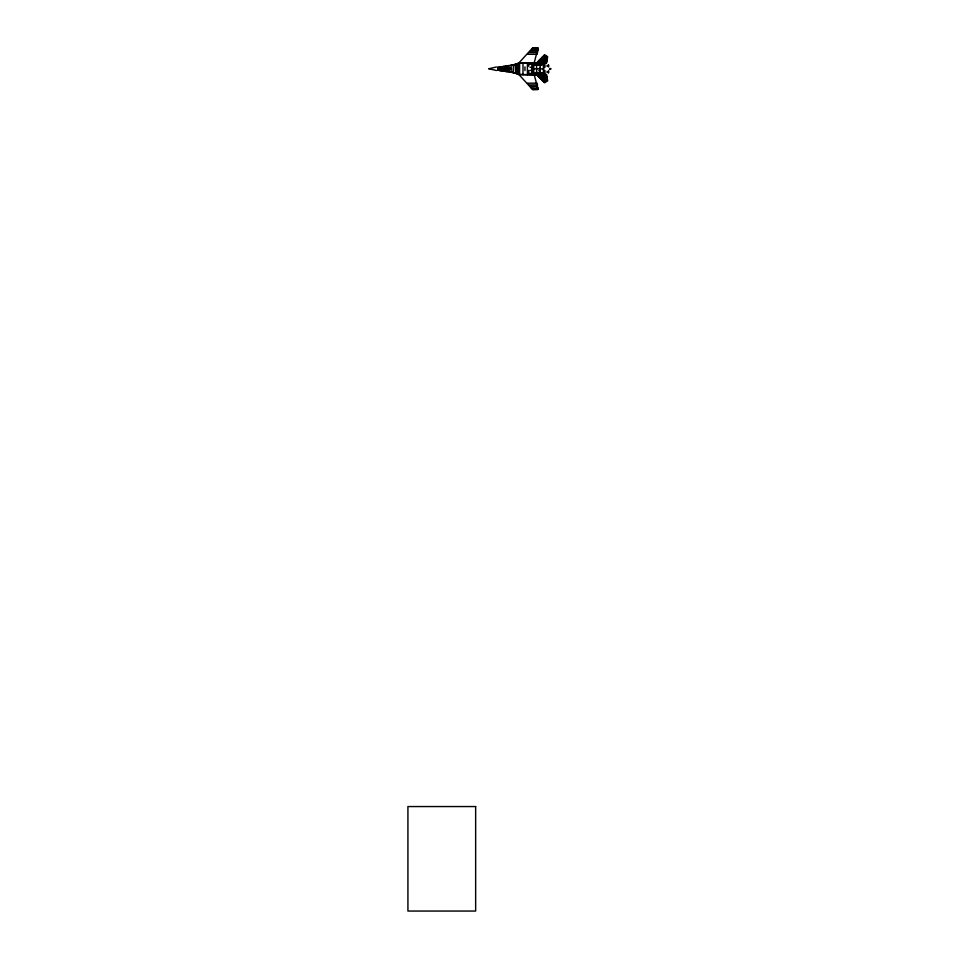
<?xml version="1.0" encoding="UTF-8"?>
<svg xmlns="http://www.w3.org/2000/svg" width="959" height="959" viewBox="0 0 959 959"><rect width="100%" height="100%" fill="white"/><g stroke="black" fill="none" stroke-linecap="round" stroke-linejoin="round"><path stroke-width="1.44" d="M507.263 69.12L507.263 68.377M513.724 64.768L513.317 72.644L516.625 73.675M509.661 72.021L512.058 72.416A26.181 26.133 -90 0 1 515.726 73.28L515.93 64.085M543.549 71.793L543.549 62.647L519.622 62.91L519.598 74.586L543.525 74.946L543.537 72.381M543.537 71.613L543.549 62.647M498.081 70.127L500.754 70.75M499.195 68.808L503.763 67.43A11.064 11.028 -90 0 1 504.41 67.406L510.092 68.269M499.951 66.782L497.865 66.914L497.877 70.007M539.485 60.153L546.486 62.91L547.601 56.677L544.604 54.723L536.764 62.731L543.046 63.785L546.486 62.91L545 62.311M531.789 48.813C538.455 50.695 541.427 46.5 532.581 47.95L518.831 63.018L534.235 62.647L538.083 48.154L532.581 47.95M537.891 48.885L537.328 50.995M536.8 52.985L537.148 51.678M549.411 69.599L551.077 68.856L549.771 68.329M544.736 75.293L544.149 75.533A17.921 0.827 -21.1 0 1 542.974 76.001L542.518 76.181M544.652 75.329L546.486 74.598L547.601 80.832L544.604 82.786L536.764 74.766L543.046 73.723L546.486 74.598L539.701 77.271M516.949 63.69L518.711 62.982M543.142 75.929L544.304 75.473M515.079 64.397L516.29 63.941M517.357 63.522L517.68 74.107M511.71 65.14L512.777 64.96A19.636 19.6 90 0 0 515.786 64.169L516.457 63.881M542.219 76.3L541.607 76.54M542.087 76.348L539.342 77.403M540.42 76.996L539.785 77.235M544.52 74.67L545.443 74.334L538.814 76.72M542.326 75.473L543.789 74.934M543.585 75.018L544.376 74.73M542.542 75.389L541.703 75.701A14.817 0.635 -19.5 0 1 541.272 75.857L541.104 75.917M541.439 75.785L540.253 76.217M540.013 76.3L539.03 76.648M540.9 75.222L544.412 74.071L538.083 76.121L540.504 75.353M514.827 64.469L514.18 64.661M510.092 69.348L507.755 69.803L509.936 69.216A1.978 1.966 -90 0 0 510.416 69.024M509.421 69.384L509.541 68.269M508.378 69.659L508.414 67.957L504.698 67.418A12.947 12.899 -90 0 0 502.78 67.466C500.97 67.621 501.929 70.774 503.763 70.187A11.088 11.052 -90 0 0 504.41 70.211L507.838 69.899L504.698 70.199A12.947 12.899 90 0 1 502.78 70.151L499.939 69.779M540.193 74.742L543.705 73.891L537.4 75.413L539.402 74.934M537.304 63.881L542.806 64.133A21.218 21.158 -90 0 1 543.405 64.277L538.67 64.661M510.656 72.177L513.377 72.656L513.473 64.828M502.672 66.519L505.825 66.003M542.938 73.579L541.212 73.208A3.141 3.141 -87.1 0 0 540.013 73.423A3.141 3.141 -87.1 0 0 541.188 73.759L542.566 73.687A21.218 21.158 -87.1 0 0 543.166 73.591A21.218 21.158 -87.1 0 0 542.578 73.423L540.996 73.172A4.519 4.507 -87.1 0 0 539.33 73.387A4.519 4.507 -87.1 0 0 540.96 73.783L543.094 73.579L539.509 73.016A7.612 7.6 0 0 0 537.424 73.292M503.439 66.375L503.439 71.122L510.787 72.201M511.962 65.104L511.243 65.224M508.941 71.913L508.941 65.584L510.644 65.32M510.5 65.344L511.159 65.68L511.159 72.261M509.037 65.572L506.808 65.883M538.73 64.277A5.67 5.67 0 0 1 540.432 63.953L543.333 64.277A21.218 21.158 90 0 1 542.806 64.409L541.212 64.577A4.519 4.507 -90 0 1 539.557 64.277A4.519 4.507 -90 0 1 541.212 63.965L543.274 64.277M505.285 66.075L505.429 71.434M505.465 66.051L506.1 65.967M541.823 64.421L538.598 63.917M506.016 65.979L506.903 65.871M501.413 67.645L499.615 67.921A1.391 1.391 0 0 0 498.452 68.7M496.486 66.986L489.078 68.7M540.444 64.529L541.619 64.421L536.656 64.661M541.188 64.433L540.54 64.493M540.325 64.517L536.561 64.589A26.217 26.205 -90 0 1 532.353 64.289A23.891 23.879 -90 0 1 534.295 64.013L537.088 63.881M539.857 64.577L542.974 64.277L542.159 64.037M500.682 70.75L501.617 70.798L501.665 66.698A5.946 5.946 -90 0 0 502.12 66.65M541.823 64.001L542.794 64.277L539.246 64.589M500.514 66.758L501.473 66.71M540.169 64.649L538.598 64.625M499.927 66.782L500.562 66.758M488.599 68.7L496.486 70.51M538.778 64.661L537.304 64.661M532.581 89.535L538.083 89.427L532.581 89.535L518.831 74.466L534.235 74.838L538.083 89.331L531.789 88.672M537.903 62.647L538.514 62.647M531.777 49.616L538.419 49.616M530.471 51.055L538.035 51.055M529.104 52.553L537.639 52.553M527.51 54.291L537.172 54.291M543.429 64.277L528.781 64.253L528.781 66.303M530.123 67.334L532.796 67.334L532.796 64.253M498.644 68.796L509.661 68.796A9.602 2.985 -4.8 0 1 510.632 68.82M530.123 70.403L532.796 70.403L532.796 73.471L528.781 73.471L528.781 70.403M527.51 83.193L537.172 83.193M529.104 84.931L537.639 84.931M529.752 86.43L537.316 86.43M531.058 87.868L537.819 88.324M537.448 62.647L538.431 62.647M537.088 64.661L534.295 64.541A23.891 23.879 90 0 1 532.365 64.277A26.217 26.205 -90 0 1 536.656 63.893L540.756 64.073M536.584 48.022L537.675 48.046M531.765 68.688L542.446 68.928M538.383 63.917L535.769 63.953A20.151 20.139 -90 0 0 533.432 64.277A20.151 20.139 -90 0 0 535.769 64.589L542.686 64.277L540.444 64.013M532.137 73.028A26.217 26.205 -87.1 0 0 536.405 73.615L542.458 73.555L536.453 72.86A26.217 26.205 -87.1 0 0 532.137 73.016L543.19 73.591M542.207 64.205L536.561 63.953A16.447 16.435 -90 0 0 534.451 64.277A16.447 16.435 -90 0 0 536.561 64.589M539.677 63.977L537.843 63.917A13.306 13.294 -90 0 0 535.506 64.277A13.306 13.294 -90 0 0 537.843 64.625M539.893 64.001L538.922 63.893A10.777 10.765 -90 0 0 536.441 64.265A10.777 10.765 -90 0 0 538.922 64.649M540.768 64.013L541.619 64.157M506.004 71.517L507.179 71.661L507.263 65.823M541.823 64.133L542.878 64.277L541.427 64.553A3.141 3.141 -90 0 1 540.253 64.277A3.141 3.141 -90 0 1 541.427 64.001L543.058 64.277L539.725 63.893A7.612 7.6 0 0 0 537.651 64.277A7.612 7.6 0 0 0 539.725 64.649M502.06 70.055L500.226 69.743A1.427 1.415 0 0 1 498.98 68.904M503.439 71.122L502.78 71.002M508.45 67.969L509.936 68.389M540.636 61.424L538.718 60.753L545.443 63.174L543.789 62.563M540.744 61.46L541.284 61.652A14.793 0.623 19.5 0 1 541.703 61.808L542.962 62.263M541.056 61.58L541.703 61.808M542.878 62.227L543.585 62.491M539.342 60.105L541.463 60.908M540.696 60.609L542.087 61.16M518.711 74.514L517.297 73.951M542.698 61.4L544.041 61.927M516.457 73.615L517.177 73.903M542.818 61.436L543.238 61.604A18.533 0.851 21.1 0 1 544.149 61.975M543.861 61.855L545.18 62.383M542.482 60.561L539.905 59.53L546.594 62.287L542.902 60.741M544.221 58.02L542.422 56.953L547.05 59.794L544.508 58.199M538.79 70.69L539.593 71.242M541.487 72.968L543.513 75.042L531.801 74.85L531.801 62.647M537.735 88.024L537.543 87.329M536.776 84.428L537.148 85.807M537.519 87.209L537.34 86.55M548.596 65.068L548.596 66.65M548.596 71.158L548.596 72.74M548.416 64.936L548.416 66.782M548.416 71.026L548.416 72.872M547.086 65.272L547.086 66.447M547.086 71.362L547.086 72.536M544.952 64.445L544.952 67.286M544.952 70.534L544.952 73.375M543.549 72.56L543.549 74.85M540.265 62.647L540.265 74.85M539.653 67.382L539.653 70.283M536.608 65.691L536.608 62.647L536.608 74.85L536.608 71.793M533.755 65.691L533.755 62.647L533.755 74.85L533.755 72.56M532.772 64.361L532.772 67.298M532.772 70.486L532.772 73.447M527.402 62.743L527.402 74.754M524.957 66.914L524.957 70.582M522.991 62.838L522.991 74.658M518.891 62.922L518.891 74.574M515.714 64.169L515.714 73.328M506.004 67.526L506.004 70.091M504.77 67.418L504.77 70.199M499.723 66.794L499.723 70.702M497.865 68.137L497.865 69.659M509.924 68.437A1.966 1.966 -90 0 1 510.416 68.58M499.819 69.743A1.87 1.858 0 0 1 498.356 69.036M501.665 70.798A5.946 5.934 -89.3 0 1 502.12 70.846M546.942 78.662L543.106 81.239L546.942 78.662M546.894 79.633L543.657 81.803L546.894 79.633M547.469 80.076L544.053 82.21L547.469 80.076M547.05 77.715L542.422 80.544L547.05 77.715M546.834 76.54L541.272 79.381L546.834 76.54M545.371 75.737L539.905 77.967L546.594 75.222L545.371 75.737M475.652 806.555L407.923 806.555L407.923 911.05L475.652 911.05L475.652 806.555M541.643 58.307L546.834 60.956L541.643 58.307M544.28 55.418L547.469 57.42L544.28 55.418M543.369 56.437L547.181 59.014L543.369 56.437M543.909 55.85L547.337 58.187L543.909 55.85"/></g></svg>
